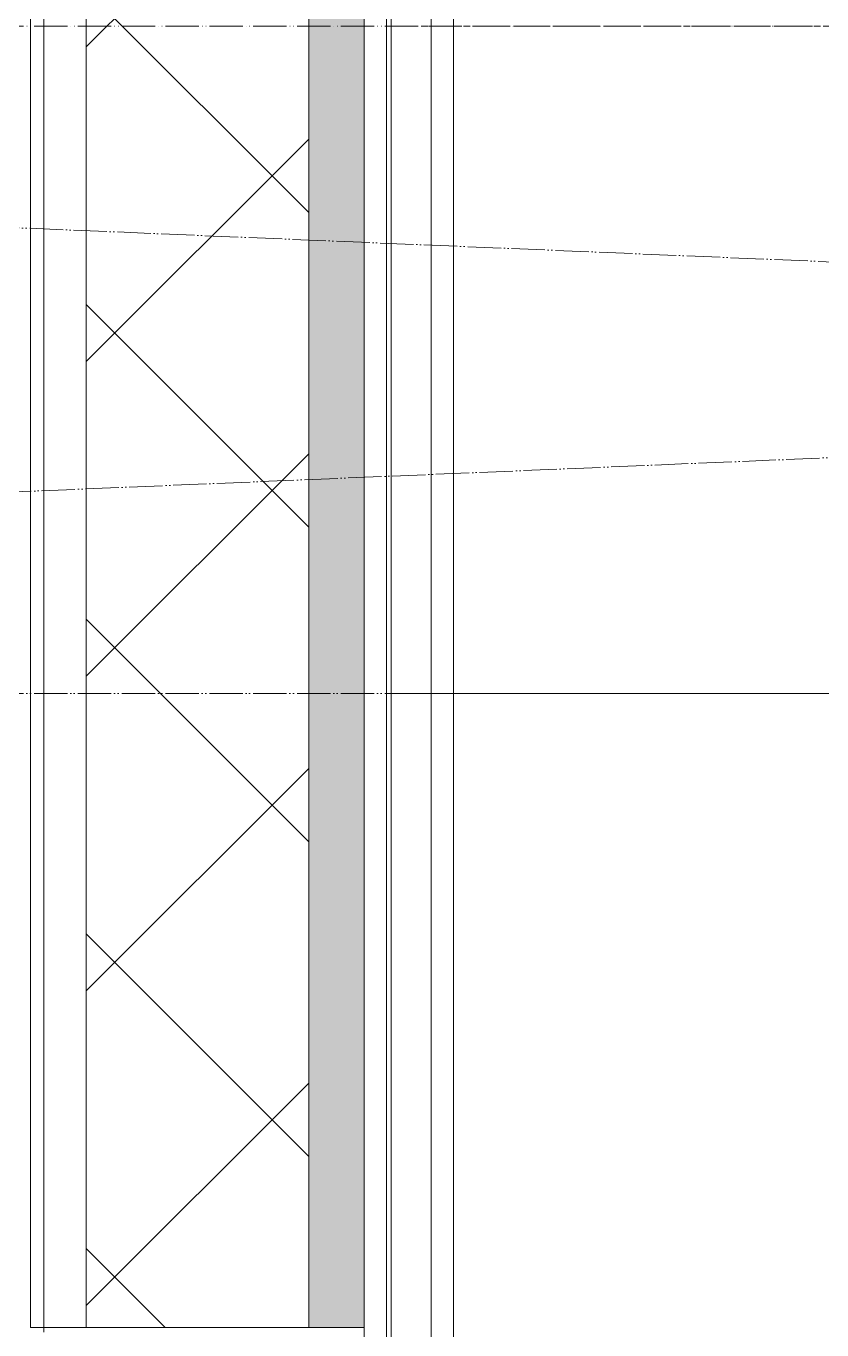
# Model space of a CAD drawing. Header units: millimetres. Extents: x -10438 to 68527, y -5058 to 44223.
# Drawn here: x 44013 to 44371, y 5421 to 6007 of the extents above; entities that cross this region are included whole.
import ezdxf

# ---------------------------------------------------------------- set-up
doc = ezdxf.new("R2010")
doc.units = ezdxf.units.MM
doc.linetypes.add('ADSK_Штрих_ш3 п1_5', pattern=[4.5, 3, -1.5])
doc.linetypes.add('ADSK_Штрихпунктирная 2 точки_ш15 п1_5 п1_5 п1_5', pattern=[19.5, 15, -1.5, 0, -1.5, 0, -1.5])
for name, color, linetype, lineweight in [('Каркас', 7, 'Continuous', 18), ('Потолки', 7, 'Continuous', 9), ('Стены внутренние', 7, 'Continuous', 18), ('Стены отделка', 7, 'Continuous', 30), ('Стены штриховка', 7, 'Continuous', 9)]:
    doc.layers.add(name, color=color, linetype=linetype, lineweight=lineweight)
doc.layers.add('Линии', color=7, linetype='Continuous', lineweight=9, true_color=0x00a600)

msp = doc.modelspace()

# ---------------------------------------------------------------- hatches: boundary and pattern name
at = {"layer": 'Стены внутренние'}
msp.add_hatch(color=256, dxfattribs=at).paths.add_polyline_path([(44165, 5422.057), (44165, 8627.057), (44140, 8627.057), (44140, 5422.057)])
at = {"layer": 'Стены внутренние', "lineweight": 9, "true_color": 0x0000ff}
h = msp.add_hatch(dxfattribs=at)
h.set_pattern_fill('FP_2', color=5, style=0, pattern_type=2)
h.set_pattern_definition([(45, (0, 0), (-70.71068, 70.71068), []), (135, (0, 0), (-70.71068, -70.71068), [])])
h.paths.add_polyline_path([(44120.856, 5422.057), (44140, 5422.057), (44140, 8602.057), (44040, 8602.057), (44040, 5422.057)])

# ---------------------------------------------------------------- linework, layer by layer
at = {"layer": 'Каркас', "color": 8, "linetype": 'ADSK_Штрих_ш3 п1_5', "lineweight": 9, "true_color": 0x808080}
for p, q in [((44177, 6007.057), (44195, 6007.057)), ((44205, 6007.057), (48574.037, 6007.057)), ((44177, 5707.057), (44195, 5707.057)), ((44205, 5707.057), (44481.557, 5707.057))]:
    msp.add_line(p, q, dxfattribs=at)
at = {"layer": 'Линии', "color": 7, "linetype": 'ADSK_Штрихпунктирная 2 точки_ш15 п1_5 п1_5 п1_5'}
for p, q in [((41849.565, 6007.057), (48995, 6007.057)), ((41849.565, 6007.057), (48995, 5707.057)), ((48995, 6007.057), (41849.565, 5707.057)), ((41849.565, 5707.057), (48995, 5707.057))]:
    msp.add_line(p, q, dxfattribs=at)
at = {"layer": 'Потолки'}
for p, q in [((44195, 5707.057), (44177, 5707.057)), ((44481.557, 5707.057), (44205, 5707.057))]:
    msp.add_line(p, q, dxfattribs=at)
at = {"layer": 'Стены отделка', "lineweight": 9}
for p, q in [((44205, 8667.057), (44205, 3425)), ((44195, 3425), (44195, 8657.057)), ((44177, 8637.057), (44177, 3425)), ((44015, 8477.057), (44015, 5422.057)), ((44021, 8477.057), (44021, 5420)), ((44165, 5422.057), (44015, 5422.057)), ((44165, 4353), (44165, 5422.057))]:
    msp.add_line(p, q, dxfattribs=at)
at = {"layer": 'Стены штриховка'}
for p, q in [((44175, 8639.057), (44175, 3425)), ((44165, 8627.057), (44165, 5422.057)), ((44140, 8602.057), (44140, 5422.057)), ((44040, 8502.057), (44040, 5422.057))]:
    msp.add_line(p, q, dxfattribs=at)

doc.saveas('drawing.dxf')
